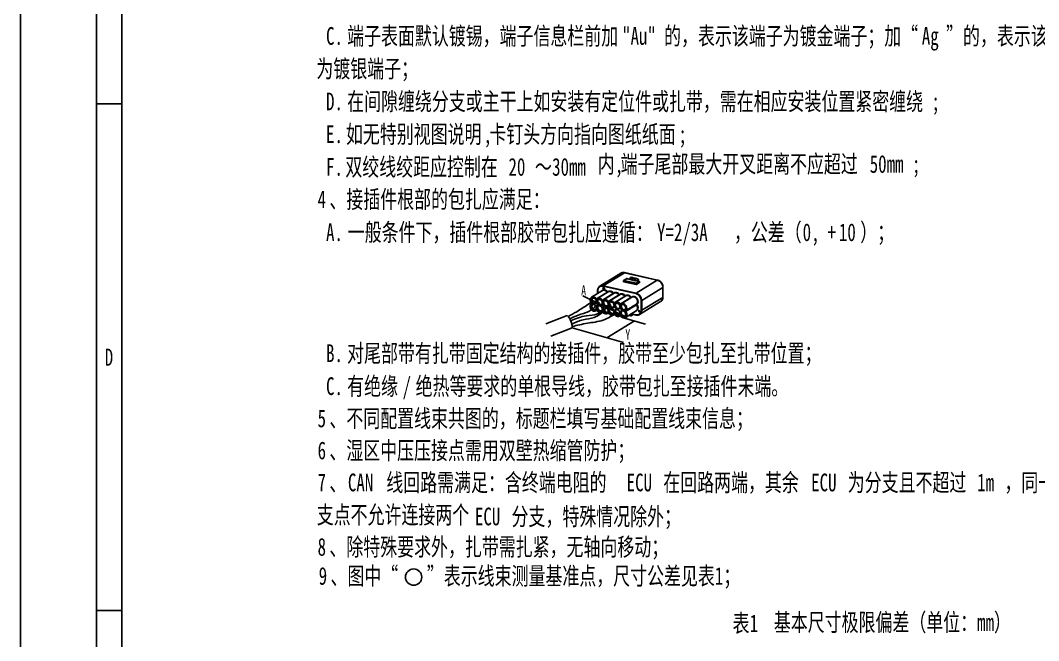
# Model space of a CAD drawing. Header units: inches. Extents: x 47316 to 59086, y 3141 to 11743.
# Drawn here: x 50247.9 to 50448.8, y 7284.3 to 7406.7 of the extents above; entities that cross this region are included whole.
import ezdxf

# ---------------------------------------------------------------- set-up
doc = ezdxf.new("R2010")
doc.units = ezdxf.units.IN
doc.header["$MEASUREMENT"] = 0
doc.styles.add('MtX_SimSun', font='')
doc.styles.get("Standard").update_dxf_attribs({"font": ''})
doc.styles.get('MtX_SimSun').set_extended_font_data('SimSun')
doc.styles.get('Standard').set_extended_font_data('SimSun')

msp = doc.modelspace()

# ---------------------------------------------------------------- hatches: boundary and pattern name
at = {"lineweight": -3}
h = msp.add_hatch(color=0, dxfattribs=at)
h.dxf.hatch_style = 2
h.paths.add_polyline_path([(50360.29, 7351.83), (50361.01, 7351.31), (50360.17, 7351.57)])
h = msp.add_hatch(color=0, dxfattribs=at)
h.dxf.hatch_style = 2
h.paths.add_polyline_path([(50366.52, 7348.76), (50365.67, 7349.01), (50366.39, 7348.5)])
h = msp.add_hatch(color=0, dxfattribs=at)
h.dxf.hatch_style = 2
h.paths.add_polyline_path([(50368.23, 7347.04), (50369.06, 7347.36), (50368.39, 7346.79)])
h = msp.add_hatch(color=0, dxfattribs=at)
h.dxf.hatch_style = 2
h.paths.add_polyline_path([(50364.33, 7344.63), (50363.67, 7344.04), (50364.48, 7344.38)])

# ---------------------------------------------------------------- linework, layer by layer
at = {"color": 0, "lineweight": -3}
for p, q in [((50247.93, 7710.2), (50247.93, 6869.2)), ((50267.93, 7690.2), (50267.93, 6890.2)), ((50262.93, 7390.2), (50262.93, 7437.37)), ((50267.93, 7390.2), (50262.93, 7390.2)), ((50262.93, 7390.2), (50262.93, 6890.2)), ((50362.94, 7354.31), (50367.1, 7356.88)), ((50366.42, 7356.78), (50366.53, 7356.84)), ((50366.53, 7356.84), (50366.66, 7356.88)), ((50366.66, 7356.88), (50366.8, 7356.91)), ((50366.8, 7356.91), (50366.94, 7356.91)), ((50366.94, 7356.91), (50367.09, 7356.9)), ((50367.09, 7356.9), (50367.14, 7356.89)), ((50367.1, 7356.88), (50373.58, 7355.42)), ((50367.14, 7356.89), (50373.62, 7355.43)), ((50362.26, 7354.21), (50366.42, 7356.78)), ((50366.92, 7355.29), (50366.92, 7355.11)), ((50367.51, 7355.69), (50366.95, 7355.34)), ((50366.95, 7355.27), (50366.95, 7355.09)), ((50366.95, 7355.27), (50369.39, 7354.72)), ((50366.95, 7355.09), (50369.39, 7354.54)), ((50367.55, 7355.69), (50366.98, 7355.34)), ((50366.98, 7355.34), (50369.43, 7354.79)), ((50368.22, 7355.54), (50367.55, 7355.69)), ((50368.22, 7355.55), (50367.56, 7355.7)), ((50368.22, 7355.53), (50368.21, 7355.81)), ((50368.23, 7355.85), (50368.42, 7355.97)), ((50368.24, 7355.51), (50368.23, 7355.79)), ((50369.23, 7355.57), (50368.23, 7355.79)), ((50369.25, 7355.29), (50368.24, 7355.51)), ((50368.25, 7355.85), (50368.45, 7355.97)), ((50369.26, 7355.63), (50368.25, 7355.85)), ((50368.45, 7355.97), (50368.68, 7355.92)), ((50368.46, 7355.98), (50368.69, 7355.92)), ((50368.62, 7355.89), (50368.68, 7355.92)), ((50369.16, 7355.76), (50368.62, 7355.89)), ((50369.15, 7355.77), (50368.65, 7355.88)), ((50368.7, 7355.92), (50368.69, 7355.92)), ((50368.7, 7355.92), (50368.93, 7355.82)), ((50368.71, 7355.87), (50368.72, 7355.87)), ((50368.72, 7355.87), (50368.73, 7355.86)), ((50369.2, 7355.8), (50369.15, 7355.77)), ((50369.22, 7355.8), (50369.16, 7355.76)), ((50369.22, 7355.8), (50369.45, 7355.75)), ((50369.23, 7355.8), (50369.46, 7355.75)), ((50369.23, 7355.57), (50369.25, 7355.29)), ((50369.45, 7355.75), (50369.26, 7355.63)), ((50369.49, 7355.7), (50369.29, 7355.58)), ((50369.29, 7355.58), (50369.31, 7355.29)), ((50369.35, 7355.32), (50369.31, 7355.29)), ((50370.03, 7355.17), (50369.35, 7355.32)), ((50370.04, 7355.17), (50369.36, 7355.32)), ((50373.58, 7355.42), (50369.42, 7352.86)), ((50369.43, 7354.79), (50370.03, 7355.17)), ((50369.46, 7355.75), (50369.47, 7355.75)), ((50369.82, 7355.59), (50369.47, 7355.75)), ((50369.48, 7354.73), (50370.08, 7355.1)), ((50369.48, 7354.54), (50370.08, 7354.92)), ((50369.84, 7355.54), (50369.49, 7355.7)), ((50369.84, 7355.39), (50369.64, 7355.26)), ((50369.84, 7355.39), (50369.84, 7355.54)), ((50369.85, 7355.4), (50369.85, 7355.55)), ((50370.08, 7355.1), (50370.08, 7354.92)), ((50370.09, 7355.11), (50370.09, 7354.93)), ((50373.62, 7355.43), (50373.76, 7355.39)), ((50373.76, 7355.39), (50373.92, 7355.32)), ((50373.92, 7355.32), (50374.07, 7355.23)), ((50374.07, 7355.23), (50374.2, 7355.12)), ((50374.2, 7355.12), (50374.33, 7355)), ((50374.33, 7355), (50374.44, 7354.86)), ((50374.44, 7354.86), (50374.53, 7354.7)), ((50362.76, 7353.34), (50360.63, 7352.03)), ((50363.74, 7353.02), (50361.61, 7351.71)), ((50363.92, 7353.08), (50361.79, 7351.77)), ((50361.81, 7353.35), (50361.82, 7353.49)), ((50361.81, 7353.35), (50361.81, 7352.76)), ((50361.82, 7353.49), (50361.85, 7353.65)), ((50361.85, 7353.65), (50361.9, 7353.79)), ((50361.86, 7353.32), (50361.85, 7352.79)), ((50361.9, 7353.79), (50361.97, 7353.92)), ((50361.97, 7353.92), (50362.04, 7354.03)), ((50362.04, 7354.03), (50362.14, 7354.12)), ((50362.14, 7354.12), (50362.24, 7354.21)), ((50362.24, 7354.21), (50362.26, 7354.21)), ((50362.9, 7353.89), (50362.86, 7353.86)), ((50362.86, 7353.86), (50362.86, 7353.81)), ((50362.86, 7353.81), (50362.9, 7353.85)), ((50362.89, 7353.83), (50362.86, 7353.81)), ((50369.37, 7352.75), (50362.89, 7354.2)), ((50362.89, 7353.83), (50362.9, 7353.84)), ((50362.92, 7353.91), (50362.9, 7353.89)), ((50362.93, 7353.89), (50362.9, 7353.89)), ((50362.9, 7353.85), (50362.9, 7353.62)), ((50362.9, 7353.62), (50362.93, 7353.61)), ((50362.95, 7353.9), (50362.92, 7353.91)), ((50362.95, 7353.9), (50362.93, 7353.89)), ((50362.93, 7353.61), (50362.93, 7353.89)), ((50362.95, 7353.62), (50362.93, 7353.61)), ((50369.42, 7352.86), (50362.94, 7354.31)), ((50362.95, 7353.62), (50362.95, 7353.9)), ((50365.08, 7352.82), (50362.95, 7351.51)), ((50363.12, 7353.74), (50362.97, 7353.63)), ((50362.97, 7353.63), (50362.97, 7353.6)), ((50362.97, 7353.6), (50363.16, 7353.56)), ((50363, 7353.85), (50362.98, 7353.83)), ((50362.98, 7353.83), (50362.98, 7353.81)), ((50362.98, 7353.81), (50363, 7353.81)), ((50363.03, 7353.87), (50363, 7353.85)), ((50363.03, 7353.86), (50363, 7353.85)), ((50363, 7353.81), (50363.02, 7353.82)), ((50363.03, 7353.82), (50363, 7353.81)), ((50363.01, 7353.62), (50363.15, 7353.72)), ((50363.04, 7353.63), (50363.01, 7353.62)), ((50363.16, 7353.59), (50363.01, 7353.62)), ((50363.02, 7353.82), (50363.03, 7353.83)), ((50363.05, 7353.87), (50363.03, 7353.87)), ((50363.05, 7353.87), (50363.03, 7353.86)), ((50363.06, 7353.86), (50363.03, 7353.86)), ((50363.03, 7353.82), (50363.03, 7353.83)), ((50363.03, 7353.83), (50363.06, 7353.83)), ((50363.04, 7353.63), (50363.17, 7353.73)), ((50363.19, 7353.6), (50363.04, 7353.63)), ((50363.09, 7353.87), (50363.05, 7353.87)), ((50363.09, 7353.87), (50363.06, 7353.86)), ((50363.09, 7353.85), (50363.06, 7353.86)), ((50363.06, 7353.83), (50363.08, 7353.82)), ((50363.08, 7353.82), (50363.11, 7353.81)), ((50363.11, 7353.87), (50363.09, 7353.87)), ((50363.11, 7353.87), (50363.09, 7353.85)), ((50363.12, 7353.84), (50363.09, 7353.85)), ((50363.14, 7353.85), (50363.11, 7353.87)), ((50363.11, 7353.81), (50363.12, 7353.8)), ((50363.14, 7353.85), (50363.12, 7353.84)), ((50363.14, 7353.82), (50363.12, 7353.84)), ((50363.12, 7353.8), (50363.13, 7353.78)), ((50363.13, 7353.76), (50363.12, 7353.74)), ((50363.13, 7353.78), (50363.13, 7353.76)), ((50363.16, 7353.84), (50363.14, 7353.85)), ((50363.16, 7353.84), (50363.14, 7353.82)), ((50363.16, 7353.79), (50363.14, 7353.82)), ((50363.15, 7353.72), (50363.16, 7353.73)), ((50363.17, 7353.73), (50363.15, 7353.72)), ((50363.18, 7353.81), (50363.16, 7353.84)), ((50363.18, 7353.81), (50363.16, 7353.79)), ((50363.17, 7353.77), (50363.16, 7353.79)), ((50363.16, 7353.73), (50363.17, 7353.76)), ((50363.18, 7353.75), (50363.16, 7353.73)), ((50363.19, 7353.6), (50363.16, 7353.59)), ((50363.16, 7353.56), (50363.16, 7353.59)), ((50363.19, 7353.57), (50363.16, 7353.56)), ((50363.19, 7353.78), (50363.17, 7353.77)), ((50363.17, 7353.76), (50363.17, 7353.77)), ((50363.19, 7353.77), (50363.17, 7353.76)), ((50363.17, 7353.73), (50363.18, 7353.75)), ((50363.19, 7353.78), (50363.18, 7353.81)), ((50363.18, 7353.75), (50363.19, 7353.77)), ((50363.19, 7353.77), (50363.19, 7353.78)), ((50363.19, 7353.57), (50363.19, 7353.6)), ((50369.39, 7354.72), (50369.39, 7354.54)), ((50369.48, 7354.73), (50369.48, 7354.54)), ((50370.52, 7351.41), (50374.68, 7353.97)), ((50374.53, 7354.7), (50374.61, 7354.54)), ((50374.61, 7354.54), (50374.66, 7354.37)), ((50374.66, 7354.37), (50374.7, 7354.2)), ((50374.68, 7353.97), (50374.67, 7352.01)), ((50374.7, 7354.2), (50374.71, 7354.04)), ((50374.71, 7354.01), (50374.7, 7352.04)), ((50374.71, 7354.04), (50374.71, 7354.01)), ((50358.93, 7352.34), (50367.67, 7348.02)), ((50360.36, 7351.61), (50360.34, 7351.48)), ((50360.34, 7351.48), (50360.35, 7351.35)), ((50360.35, 7351.35), (50360.38, 7351.21)), ((50360.38, 7351.71), (50360.36, 7351.61)), ((50360.43, 7351.82), (50360.38, 7351.71)), ((50360.38, 7351.21), (50360.43, 7351.08)), ((50360.48, 7351.9), (50360.43, 7351.82)), ((50360.43, 7351.08), (50360.5, 7350.96)), ((50360.55, 7351.97), (50360.48, 7351.9)), ((50360.5, 7350.96), (50360.51, 7350.94)), ((50360.63, 7352.03), (50360.55, 7351.97)), ((50360.59, 7350.84), (50360.6, 7350.8)), ((50360.6, 7350.8), (50360.6, 7350.77)), ((50360.6, 7350.77), (50360.6, 7350.76)), ((50361.68, 7351.69), (50361.68, 7351.69)), ((50364.9, 7352.76), (50362.77, 7351.45)), ((50362.84, 7351.43), (50362.84, 7351.43)), ((50366.06, 7352.5), (50363.93, 7351.19)), ((50364, 7351.17), (50364, 7351.17)), ((50366.24, 7352.56), (50364.11, 7351.25)), ((50367.22, 7352.24), (50365.09, 7350.93)), ((50365.16, 7350.91), (50365.16, 7350.9)), ((50367.4, 7352.3), (50365.27, 7350.99)), ((50368.38, 7351.98), (50366.25, 7350.67)), ((50368.56, 7352.04), (50366.43, 7350.73)), ((50370.08, 7348.6), (50374.24, 7351.16)), ((50370.39, 7349.43), (50370.4, 7351.4)), ((50374.67, 7352.01), (50370.51, 7349.45)), ((50370.51, 7349.45), (50370.52, 7351.41)), ((50374.24, 7351.16), (50374.35, 7351.24)), ((50374.35, 7351.24), (50374.45, 7351.34)), ((50374.45, 7351.34), (50374.53, 7351.45)), ((50374.53, 7351.45), (50374.6, 7351.58)), ((50374.6, 7351.58), (50374.65, 7351.71)), ((50374.65, 7351.71), (50374.69, 7351.86)), ((50374.69, 7351.86), (50374.7, 7352.02)), ((50374.7, 7352.02), (50374.7, 7352.04)), ((50360.35, 7350.33), (50360.34, 7350.2)), ((50360.34, 7350.2), (50360.35, 7350.06)), ((50360.37, 7350.43), (50360.35, 7350.33)), ((50360.35, 7350.06), (50360.38, 7349.93)), ((50360.41, 7350.54), (50360.37, 7350.43)), ((50360.38, 7349.93), (50360.44, 7349.8)), ((50360.46, 7350.63), (50360.41, 7350.54)), ((50360.44, 7349.8), (50360.51, 7349.68)), ((50360.52, 7350.7), (50360.46, 7350.63)), ((50360.51, 7349.68), (50360.59, 7349.57)), ((50360.6, 7350.76), (50360.52, 7350.7)), ((50360.59, 7349.57), (50360.69, 7349.48)), ((50360.6, 7350.76), (50360.6, 7350.76)), ((50360.69, 7349.48), (50360.79, 7349.4)), ((50360.79, 7349.4), (50360.89, 7349.35)), ((50360.89, 7349.35), (50361.01, 7349.3)), ((50361.01, 7349.3), (50361.11, 7349.28)), ((50361.11, 7349.28), (50361.23, 7349.28)), ((50361.23, 7349.28), (50361.33, 7349.29)), ((50361.33, 7349.29), (50361.43, 7349.32)), ((50361.43, 7349.32), (50361.5, 7349.36)), ((50361.64, 7349.45), (50361.5, 7349.36)), ((50361.61, 7349.45), (50361.6, 7349.44)), ((50361.62, 7349.45), (50361.61, 7349.45)), ((50361.61, 7349.45), (50361.61, 7349.45)), ((50361.64, 7349.45), (50361.62, 7349.45)), ((50361.67, 7349.42), (50361.64, 7349.45)), ((50361.7, 7349.37), (50361.67, 7349.42)), ((50361.8, 7349.26), (50361.7, 7349.37)), ((50361.91, 7349.17), (50361.8, 7349.26)), ((50362.03, 7349.1), (50361.91, 7349.17)), ((50362.13, 7349.06), (50362.03, 7349.1)), ((50362.24, 7349.03), (50362.13, 7349.06)), ((50362.35, 7349.02), (50362.24, 7349.03)), ((50362.46, 7349.03), (50362.35, 7349.02)), ((50362.57, 7349.06), (50362.46, 7349.03)), ((50362.66, 7349.1), (50362.57, 7349.06)), ((50362.8, 7349.19), (50362.66, 7349.1)), ((50362.77, 7349.19), (50362.76, 7349.18)), ((50362.78, 7349.19), (50362.77, 7349.19)), ((50362.77, 7349.19), (50362.77, 7349.19)), ((50362.8, 7349.19), (50362.78, 7349.19)), ((50362.83, 7349.16), (50362.8, 7349.19)), ((50362.86, 7349.11), (50362.83, 7349.16)), ((50362.96, 7349), (50362.86, 7349.11)), ((50363.07, 7348.91), (50362.96, 7349)), ((50363.19, 7348.84), (50363.07, 7348.91)), ((50363.29, 7348.8), (50363.19, 7348.84)), ((50363.4, 7348.77), (50363.29, 7348.8)), ((50363.51, 7348.76), (50363.4, 7348.77)), ((50363.62, 7348.77), (50363.51, 7348.76)), ((50363.73, 7348.8), (50363.62, 7348.77)), ((50363.82, 7348.84), (50363.73, 7348.8)), ((50363.96, 7348.93), (50363.82, 7348.84)), ((50363.93, 7348.93), (50363.92, 7348.92)), ((50363.94, 7348.93), (50363.93, 7348.93)), ((50363.93, 7348.93), (50363.93, 7348.93)), ((50363.96, 7348.92), (50363.94, 7348.93)), ((50363.99, 7348.9), (50363.96, 7348.92)), ((50364.02, 7348.85), (50363.99, 7348.9)), ((50364.12, 7348.74), (50364.02, 7348.85)), ((50366.32, 7350.65), (50366.32, 7350.64)), ((50366.43, 7350.73), (50366.4, 7350.71)), ((50369.42, 7349.37), (50367.3, 7348.06)), ((50369.46, 7350.64), (50367.33, 7349.33)), ((50369.46, 7350.56), (50367.33, 7349.25)), ((50369.96, 7349.43), (50369.93, 7349.4)), ((50369.93, 7349.4), (50369.93, 7349.35)), ((50369.93, 7349.35), (50369.96, 7349.39)), ((50369.95, 7349.37), (50369.93, 7349.35)), ((50369.95, 7349.37), (50369.96, 7349.38)), ((50369.98, 7349.45), (50369.96, 7349.43)), ((50369.99, 7349.43), (50369.96, 7349.43)), ((50369.96, 7349.39), (50369.96, 7349.16)), ((50369.96, 7349.16), (50369.99, 7349.15)), ((50370.01, 7349.44), (50369.98, 7349.45)), ((50370.01, 7349.44), (50369.99, 7349.43)), ((50369.99, 7349.15), (50369.99, 7349.43)), ((50370.01, 7349.16), (50369.99, 7349.15)), ((50370.01, 7349.16), (50370.01, 7349.44)), ((50351.63, 7346.78), (50355.84, 7348.43)), ((50369.06, 7347.36), (50363.66, 7344.04)), ((50364.23, 7348.65), (50364.12, 7348.74)), ((50364.35, 7348.58), (50364.23, 7348.65)), ((50364.45, 7348.53), (50364.35, 7348.58)), ((50364.55, 7348.51), (50364.45, 7348.53)), ((50364.67, 7348.5), (50364.55, 7348.51)), ((50364.78, 7348.51), (50364.67, 7348.5)), ((50364.89, 7348.54), (50364.78, 7348.51)), ((50364.98, 7348.58), (50364.89, 7348.54)), ((50365.11, 7348.67), (50364.98, 7348.58)), ((50365.09, 7348.67), (50365.08, 7348.66)), ((50365.1, 7348.67), (50365.09, 7348.67)), ((50365.09, 7348.67), (50365.09, 7348.67)), ((50365.12, 7348.66), (50365.1, 7348.67)), ((50365.15, 7348.64), (50365.12, 7348.66)), ((50365.18, 7348.59), (50365.15, 7348.64)), ((50365.28, 7348.48), (50365.18, 7348.59)), ((50365.39, 7348.39), (50365.28, 7348.48)), ((50365.5, 7348.32), (50365.39, 7348.39)), ((50365.61, 7348.27), (50365.5, 7348.32)), ((50365.71, 7348.25), (50365.61, 7348.27)), ((50365.83, 7348.24), (50365.71, 7348.25)), ((50365.94, 7348.25), (50365.83, 7348.24)), ((50366.05, 7348.28), (50365.94, 7348.25)), ((50366.14, 7348.32), (50366.05, 7348.28)), ((50366.27, 7348.41), (50366.14, 7348.32)), ((50366.25, 7348.41), (50366.24, 7348.4)), ((50366.25, 7348.41), (50366.24, 7348.41)), ((50366.26, 7348.41), (50366.25, 7348.41)), ((50366.28, 7348.4), (50366.26, 7348.41)), ((50366.3, 7348.38), (50366.28, 7348.4)), ((50366.32, 7348.35), (50366.3, 7348.38)), ((50366.41, 7348.25), (50366.32, 7348.35)), ((50366.51, 7348.15), (50366.41, 7348.25)), ((50366.62, 7348.08), (50366.51, 7348.15)), ((50366.74, 7348.02), (50366.62, 7348.08)), ((50366.87, 7347.99), (50366.74, 7348.02)), ((50366.87, 7347.99), (50371.26, 7346.74)), ((50366.99, 7347.98), (50366.87, 7347.99)), ((50367.09, 7347.98), (50366.99, 7347.98)), ((50367.2, 7348.01), (50367.09, 7347.98)), ((50367.29, 7348.06), (50367.2, 7348.01)), ((50368.1, 7348.55), (50368.1, 7348.49)), ((50368.11, 7348.49), (50368.1, 7348.49)), ((50368.1, 7348.49), (50368.1, 7348.49)), ((50368.1, 7348.49), (50368.1, 7348.49)), ((50368.1, 7348.49), (50368.1, 7348.49)), ((50368.14, 7348.49), (50368.11, 7348.49)), ((50368.13, 7348.45), (50368.14, 7348.49)), ((50368.13, 7348.44), (50368.13, 7348.45)), ((50368.14, 7348.44), (50368.13, 7348.44)), ((50368.14, 7348.58), (50368.14, 7348.49)), ((50368.14, 7348.49), (50368.35, 7348.44)), ((50368.14, 7348.43), (50368.14, 7348.44)), ((50368.14, 7348.43), (50368.39, 7348.38)), ((50368.35, 7348.44), (50368.35, 7348.64)), ((50368.35, 7348.44), (50368.36, 7348.41)), ((50368.38, 7348.43), (50368.35, 7348.44)), ((50368.36, 7348.41), (50368.38, 7348.39)), ((50368.41, 7348.42), (50368.38, 7348.43)), ((50368.38, 7348.39), (50368.39, 7348.38)), ((50368.45, 7348.42), (50368.41, 7348.42)), ((50368.82, 7348.62), (50368.45, 7348.39)), ((50368.47, 7348.43), (50368.45, 7348.42)), ((50368.47, 7348.65), (50368.53, 7348.68)), ((50368.47, 7348.43), (50368.47, 7348.65)), ((50368.79, 7348.62), (50368.47, 7348.43)), ((50368.48, 7348.75), (50369.35, 7348.55)), ((50368.5, 7348.69), (50369.38, 7348.49)), ((50369.38, 7348.49), (50369.52, 7348.47)), ((50369.52, 7348.47), (50369.67, 7348.47)), ((50369.67, 7348.47), (50369.81, 7348.49)), ((50369.81, 7348.49), (50369.94, 7348.53)), ((50369.94, 7348.53), (50370.06, 7348.58)), ((50370.06, 7348.58), (50370.08, 7348.6)), ((50356.79, 7345.99), (50352.58, 7344.34)), ((50356.79, 7345.99), (50366.93, 7343.11)), ((50267.93, 7290.2), (50262.93, 7290.2))]:
    msp.add_line(p, q, dxfattribs=at)
msp.add_circle((50325.52, 7296.81), 1.61, dxfattribs=at)
for centre, radius, start, end in [((50366.98, 7355.29), 0.06, 121.6329, 179.7235), ((50367.55, 7355.64), 0.06, 77.3398, 121.6329), ((50368.25, 7355.81), 0.045, 121.6295, 182.5609), ((50368.45, 7355.93), 0.045, 77.3408, 121.6329), ((50368.63, 7355.8), 0.0846, 77.8028, 95.4351), ((50369.15, 7355.76), 0.0128, 28.1467, 68.043), ((50369.22, 7355.76), 0.045, 77.3391, 121.6329), ((50369.81, 7355.55), 0.045, 359.7235, 66.5659), ((50370.03, 7355.11), 0.06, 359.7235, 77.3391), ((50361.36, 7351.5), 1.02, 213.7071, 220.6121), ((50362.08, 7351.3), 0.558, 121.6507, 135.6047), ((50363.24, 7351.04), 0.558, 121.6507, 135.6047), ((50364.4, 7350.78), 0.558, 121.6507, 135.6047), ((50365.56, 7350.52), 0.558, 121.6507, 135.6047), ((50366.72, 7350.26), 0.56, 124.9232, 135.5891), ((50353.31, 7346.04), 3.48, 359.2553, 43.4381), ((50368.16, 7348.49), 0.0602, 179.7018, 257.3656), ((50368.41, 7348.45), 0.0712, 256.4142, 301.0924), ((50368.5, 7348.67), 0.0184, 71.7983, 111.3566)]:
    msp.add_arc(centre, radius, start, end, dxfattribs=at)
for centre, major_axis, ratio, start_param, end_param in [((50367.1, 7355.68), (0.68, -1.1), 0.798879, 2.479583, 3.141668), ((50367.1, 7356.71), (0.039, 0.176), 0.474432, 0, 0.433465), ((50366.98, 7355.29), (-0.06, 0.0003), 0.369739, 0, 1.034895), ((50366.98, 7355.11), (-0.06, 0.0003), 0.369739, 0, 1.034895), ((50366.98, 7355.29), (-0.0315, 0.0511), 0.798879, 5.621176, 6.283035), ((50366.98, 7355.29), (-0.0131, -0.0586), 0.474432, 3.575058, 5.145854), ((50367.55, 7355.64), (-0.0315, 0.0511), 0.798879, 5.621176, 6.283261), ((50367.55, 7355.64), (0.0131, 0.0586), 0.474432, 0.000118, 0.433465), ((50368.25, 7355.81), (0.045, 0.002), 0.437959, 3.141593, 4.156456), ((50368.26, 7355.53), (-0.045, 0.0001), 0.370411, 0.016104, 1.032687), ((50368.25, 7355.81), (0.0236, -0.0383), 0.798879, 2.479583, 3.141593), ((50368.25, 7355.81), (0.0099, 0.0439), 0.474432, 0.433465, 2.091528), ((50368.45, 7355.93), (0.0236, -0.0383), 0.798879, 2.479583, 3.141668), ((50368.45, 7355.93), (-0.0099, -0.0439), 0.474432, 3.32729, 3.575058), ((50368.45, 7355.93), (-0.0099, -0.0439), 0.474432, 3.141654, 3.264998), ((50368.68, 7355.88), (-0.0099, -0.0439), 0.474432, 3.141654, 3.575058), ((50368.68, 7355.88), (0.0236, -0.0383), 0.798879, 0.908787, 2.479583), ((50368.68, 7355.88), (-0.0179, -0.0413), 0.876721, 1.736241, 3.141708), ((50369.22, 7355.76), (-0.0236, 0.0383), 0.798879, 5.621176, 6.283261), ((50369.22, 7355.76), (0.0099, 0.0439), 0.474432, 0, 0.433465), ((50369.26, 7355.59), (0.0099, 0.0439), 0.474432, 0.433465, 2.091528), ((50369.26, 7355.59), (-0.045, -0.002), 0.437959, 1.014863, 2.58566), ((50369.27, 7355.3), (0.045, -0.0001), 0.370411, 4.17428, 5.745076), ((50369.26, 7355.59), (-0.0236, 0.0383), 0.798879, 4.05038, 5.621176), ((50369.35, 7355.26), (0.0131, 0.0586), 0.474432, 0, 0.433465), ((50369.42, 7354.74), (-0.0131, -0.0586), 0.474432, 3.575058, 5.145854), ((50369.42, 7354.74), (0.0315, -0.0511), 0.798879, 0.908787, 2.479583), ((50369.45, 7355.71), (-0.0236, 0.0383), 0.798879, 4.05038, 5.621176), ((50369.45, 7355.71), (0.0099, 0.0439), 0.474432, 0.21995, 0.433465), ((50369.45, 7355.71), (0.0099, 0.0439), 0.474432, 0, 0.157658), ((50369.45, 7355.71), (0.0179, 0.0413), 0.876721, 4.877833, 6.2833), ((50369.81, 7355.55), (0.0179, 0.0413), 0.876721, 4.877833, 6.283328), ((50369.81, 7355.55), (0.045, -0.0002), 0.369739, 5.747284, 6.283185), ((50369.8, 7355.4), (-0.045, 0.0002), 0.369739, 2.605691, 3.141593), ((50370.03, 7355.11), (0.0131, 0.0586), 0.474432, 0, 0.433465), ((50370.03, 7355.11), (0.0315, -0.0511), 0.798879, 0.908787, 2.479583), ((50370.03, 7355.11), (-0.06, 0.0003), 0.369739, 2.605691, 3.141593), ((50370.03, 7354.93), (-0.06, 0.0003), 0.369739, 2.605691, 3.141593), ((50373.58, 7355.26), (-0.039, -0.176), 0.474432, 3.141593, 3.575058), ((50373.58, 7354.22), (0.68, -1.1), 0.798879, 0.908787, 2.479583), ((50361.9, 7353.35), (-0.09, 0.0004), 0.369739, 0, 1.034895), ((50362.89, 7353.09), (0.63, -1.02), 0.798879, 2.479583, 4.05038), ((50362.93, 7353.11), (0.68, -1.1), 0.798879, 2.479583, 3.141668), ((50363.23, 7352.65), (-0.468, 0.76), 0.798879, 4.763533, 6.651951), ((50363.2, 7352.64), (-0.437, 0.709), 0.798879, 4.763533, 6.283214), ((50362.94, 7354.23), (0.0197, 0.0878), 0.474432, 0.433465, 2.004262), ((50363.78, 7353.05), (-0.0498, -0.0335), 0.030749, 0.644739, 2.215535), ((50363.78, 7353.05), (-0.0315, 0.0511), 0.798879, 1.621941, 2.370486), ((50364.39, 7352.39), (-0.468, 0.76), 0.798879, 4.763533, 6.478819), ((50363.78, 7353.05), (0.0428, -0.042), 0.590018, 0.605431, 1.42547), ((50364.35, 7352.38), (-0.437, 0.709), 0.798879, 4.763533, 6.283294), ((50364.94, 7352.79), (-0.0498, -0.0335), 0.030749, 0.644739, 2.215535), ((50365.54, 7352.13), (-0.468, 0.76), 0.798879, 4.763533, 6.478819), ((50364.94, 7352.79), (0.0428, -0.042), 0.590018, 0.605431, 1.42547), ((50365.51, 7352.11), (-0.437, 0.709), 0.798879, 4.763533, 6.283294), ((50369.42, 7352.77), (0.0197, 0.0878), 0.474432, 0.433465, 2.004262), ((50369.42, 7354.74), (-0.06, 0.0003), 0.369739, 1.034895, 2.605691), ((50369.42, 7354.56), (-0.06, 0.0003), 0.369739, 1.034895, 2.605691), ((50369.41, 7351.66), (0.68, -1.1), 0.798879, 0.908787, 2.479583), ((50374.53, 7354.01), (0.18, -0.001), 0.369739, 5.747284, 6.283185), ((50361.04, 7351.31), (-0.405, 0.658), 0.798879, 4.763533, 8.049615), ((50361.04, 7351.31), (0.342, -0.556), 0.798879, 2.479583425205964, 8.762768732385549), ((50361.07, 7351.32), (-0.311, 0.504), 0.798879, 0.000076, 2.479583), ((50360.63, 7350.88), (0.0455, 0.0391), 0.116923, 2.206934, 3.141593), ((50360.53, 7350.79), (-0.063, 0.102), 0.798879, 3.192737, 4.908023), ((50361.07, 7351.32), (-0.437, 0.709), 0.798879, 4.763533, 6.283214), ((50361.19, 7351.4), (-0.311, 0.504), 0.798879, 0.153087, 2.988505), ((50361.07, 7351.32), (-0.311, 0.504), 0.798879, 5.621176, 6.283261), ((50361.07, 7351.32), (-0.311, 0.504), 0.798879, 2.479583, 3.141668), ((50361.07, 7351.32), (-0.311, 0.504), 0.798879, 3.141668, 5.621176), ((50361.57, 7351.68), (-0.0498, -0.0335), 0.030749, 3.786331, 5.357128), ((50361.62, 7351.72), (0.063, -0.102), 0.798879, 4.763533, 6.478819), ((50361.65, 7351.74), (-0.0315, 0.0511), 0.798879, 1.621941, 3.141701), ((50362.2, 7351.05), (0.342, -0.556), 0.798879, 2.479583425205964, 8.762768732385549), ((50361.73, 7351.65), (0.0428, -0.042), 0.590018, 3.141476, 4.567062), ((50362.23, 7351.06), (-0.311, 0.504), 0.798879, 0.000076, 2.479583), ((50362.2, 7351.05), (-0.405, 0.658), 0.798879, 4.763533, 6.478819), ((50362.23, 7351.06), (-0.437, 0.709), 0.798879, 4.763533, 6.283067), ((50362.35, 7351.14), (-0.311, 0.504), 0.798879, 0.153087, 2.988505), ((50362.23, 7351.06), (-0.311, 0.504), 0.798879, 5.621176, 6.283261), ((50362.23, 7351.06), (-0.311, 0.504), 0.798879, 3.141668, 5.621176), ((50362.73, 7351.42), (-0.0498, -0.0335), 0.030749, 3.786331, 5.357128), ((50362.78, 7351.46), (0.063, -0.102), 0.798879, 4.763533, 6.478819), ((50362.81, 7351.48), (-0.0315, 0.0511), 0.798879, 1.621941, 3.141701), ((50363.36, 7350.79), (0.342, -0.556), 0.798879, 2.479583425205964, 8.762768732385549), ((50362.89, 7351.39), (0.0428, -0.042), 0.590018, 3.141476, 4.567062), ((50363.39, 7350.8), (-0.311, 0.504), 0.798879, 0.000076, 2.479583), ((50363.36, 7350.79), (-0.405, 0.658), 0.798879, 4.763533, 6.478819), ((50363.39, 7350.8), (-0.437, 0.709), 0.798879, 4.763533, 6.283067), ((50363.51, 7350.88), (-0.311, 0.504), 0.798879, 0.153087, 2.988505), ((50363.39, 7350.8), (-0.311, 0.504), 0.798879, 5.621176, 6.283261), ((50363.39, 7350.8), (-0.311, 0.504), 0.798879, 3.141668, 5.621176), ((50363.89, 7351.16), (-0.0498, -0.0335), 0.030749, 3.786331, 5.357128), ((50363.94, 7351.2), (0.063, -0.102), 0.798879, 4.763533, 6.478819), ((50363.97, 7351.22), (-0.0315, 0.0511), 0.798879, 1.621941, 3.141701), ((50364.52, 7350.52), (0.342, -0.556), 0.798879, 2.479583425205964, 8.762768732385549), ((50364.05, 7351.13), (0.0428, -0.042), 0.590018, 3.141476, 4.567062), ((50364.55, 7350.54), (-0.311, 0.504), 0.798879, 0.000076, 2.479583), ((50364.52, 7350.52), (-0.405, 0.658), 0.798879, 4.763533, 6.478819), ((50364.55, 7350.54), (-0.437, 0.709), 0.798879, 4.763533, 6.283067), ((50364.67, 7350.62), (-0.311, 0.504), 0.798879, 0.153087, 2.988505), ((50364.55, 7350.54), (-0.311, 0.504), 0.798879, 5.621176, 6.283261), ((50364.55, 7350.54), (-0.311, 0.504), 0.798879, 3.141668, 5.621176), ((50364.94, 7352.79), (-0.0315, 0.0511), 0.798879, 1.621941, 2.370486), ((50365.05, 7350.9), (-0.0498, -0.0335), 0.030749, 3.786331, 5.357128), ((50365.1, 7350.94), (0.063, -0.102), 0.798879, 4.763533, 6.478819), ((50365.13, 7350.96), (-0.0315, 0.0511), 0.798879, 1.621941, 3.141701), ((50365.67, 7350.26), (0.342, -0.556), 0.798879, 2.479583425205964, 8.762768732385549), ((50365.21, 7350.87), (0.0428, -0.042), 0.590018, 3.141476, 4.567062), ((50365.71, 7350.28), (-0.311, 0.504), 0.798879, 0.000076, 2.479583), ((50365.67, 7350.26), (-0.405, 0.658), 0.798879, 4.763533, 6.478819), ((50365.71, 7350.28), (-0.437, 0.709), 0.798879, 4.763533, 6.283067), ((50365.83, 7350.36), (-0.311, 0.504), 0.798879, 0.153087, 2.988505), ((50365.71, 7350.28), (-0.311, 0.504), 0.798879, 5.621176, 6.283261), ((50365.71, 7350.28), (-0.311, 0.504), 0.798879, 3.141668, 5.621176), ((50366.1, 7352.53), (-0.0498, -0.0335), 0.030749, 0.644739, 2.215535), ((50366.1, 7352.53), (-0.0315, 0.0511), 0.798879, 1.621941, 2.370486), ((50366.7, 7351.87), (-0.468, 0.76), 0.798879, 4.763533, 6.478819), ((50366.1, 7352.53), (0.0428, -0.042), 0.590018, 0.605431, 1.42547), ((50366.67, 7351.85), (-0.437, 0.709), 0.798879, 4.763533, 6.283294), ((50366.83, 7350), (-0.405, 0.658), 0.798879, 3.192737, 6.478819), ((50366.86, 7350.02), (-0.437, 0.709), 0.798879, 3.192737, 6.283185), ((50367.26, 7352.27), (-0.0498, -0.0335), 0.030749, 0.644739, 2.215535), ((50367.26, 7352.27), (-0.0315, 0.0511), 0.798879, 1.621941, 2.370486), ((50367.86, 7351.61), (-0.468, 0.76), 0.798879, 4.763533, 6.478819), ((50367.26, 7352.27), (0.0428, -0.042), 0.590018, 0.605431, 1.42547), ((50367.83, 7351.59), (-0.437, 0.709), 0.798879, 4.763533, 6.283294), ((50368.42, 7352.01), (-0.0498, -0.0335), 0.030749, 0.644739, 2.215535), ((50368.42, 7352.01), (-0.0315, 0.0511), 0.798879, 1.621941, 2.370486), ((50369.02, 7351.35), (-0.468, 0.76), 0.798879, 3.192737, 6.478819), ((50368.42, 7352.01), (0.0428, -0.042), 0.590018, 0.605431, 1.42547), ((50368.99, 7351.33), (-0.437, 0.709), 0.798879, 3.192737, 6.283185), ((50369.37, 7351.63), (0.63, -1.02), 0.798879, 0.908787, 2.479583), ((50370.44, 7351.43), (0.09, -0.0004), 0.369739, 4.176487, 5.747284), ((50373.57, 7352.26), (0.68, -1.1), 0.798879, 0.000076, 0.908787), ((50374.52, 7352.04), (-0.18, 0.001), 0.369739, 2.605691, 3.141593), ((50361.03, 7350.05), (-0.405, 0.658), 0.798879, 0.051144, 3.337226), ((50361.03, 7350.05), (0.342, -0.556), 0.798879, 5.621176, 11.904361), ((50361.06, 7350.07), (-0.311, 0.504), 0.798879, 0.000076, 2.479583), ((50360.63, 7350.71), (0.0347, -0.049), 0.600705, 3.103121, 4.673917), ((50361.18, 7350.15), (-0.311, 0.504), 0.798879, 0.908787, 2.988505), ((50361.18, 7350.15), (-0.311, 0.504), 0.798879, 0.153087, 0.908787), ((50361.06, 7350.07), (-0.311, 0.504), 0.798879, 5.621176, 6.283261), ((50361.06, 7350.07), (-0.311, 0.504), 0.798879, 3.141668, 5.621176), ((50361.06, 7350.07), (-0.311, 0.504), 0.798879, 2.479583, 3.141668), ((50361.06, 7350.07), (-0.437, 0.709), 0.798879, 3.141593, 3.337226), ((50361.61, 7349.38), (0.063, -0.102), 0.798879, 1.621941, 3.337226), ((50361.56, 7349.49), (-0.0428, 0.042), 0.590018, 1.42547, 2.996266), ((50361.64, 7349.4), (-0.0315, 0.0511), 0.798879, 0.000109, 0.195634), ((50362.19, 7349.79), (0.342, -0.556), 0.798879, 5.621176, 11.904361), ((50362.22, 7349.81), (-0.311, 0.504), 0.798879, 0.000076, 2.479583), ((50361.72, 7349.45), (0.0498, 0.0335), 0.030749, 2.215535, 3.141593), ((50362.19, 7349.79), (-0.405, 0.658), 0.798879, 1.621941, 3.337226), ((50362.34, 7349.89), (-0.311, 0.504), 0.798879, 0.153087, 0.908787), ((50362.34, 7349.89), (-0.311, 0.504), 0.798879, 0.908787, 2.988505), ((50362.22, 7349.81), (-0.311, 0.504), 0.798879, 5.621176, 6.283261), ((50362.23, 7351.06), (-0.311, 0.504), 0.798879, 2.479583, 3.141668), ((50362.22, 7349.81), (-0.311, 0.504), 0.798879, 3.141668, 5.621176), ((50362.22, 7349.81), (-0.311, 0.504), 0.798879, 2.479583, 3.141668), ((50362.22, 7349.81), (-0.437, 0.709), 0.798879, 3.141474, 3.337226), ((50362.77, 7349.12), (0.063, -0.102), 0.798879, 1.621941, 3.337226), ((50362.72, 7349.23), (-0.0428, 0.042), 0.590018, 1.42547, 2.996266), ((50362.8, 7349.14), (-0.0315, 0.0511), 0.798879, 0.000109, 0.195634), ((50363.35, 7349.53), (0.342, -0.556), 0.798879, 5.621176, 11.904361), ((50363.38, 7349.55), (-0.311, 0.504), 0.798879, 0.000076, 2.479583), ((50362.88, 7349.19), (0.0498, 0.0335), 0.030749, 2.215535, 3.141593), ((50363.35, 7349.53), (-0.405, 0.658), 0.798879, 1.621941, 3.337226), ((50363.5, 7349.63), (-0.311, 0.504), 0.798879, 0.153087, 0.908787), ((50363.5, 7349.63), (-0.311, 0.504), 0.798879, 0.908787, 2.988505), ((50363.38, 7349.55), (-0.311, 0.504), 0.798879, 5.621176, 6.283261), ((50363.39, 7350.8), (-0.311, 0.504), 0.798879, 2.479583, 3.141668), ((50363.38, 7349.55), (-0.311, 0.504), 0.798879, 3.141668, 5.621176), ((50363.38, 7349.55), (-0.311, 0.504), 0.798879, 2.479583, 3.141668), ((50363.38, 7349.55), (-0.437, 0.709), 0.798879, 3.141474, 3.337226), ((50363.93, 7348.86), (0.063, -0.102), 0.798879, 1.621941, 3.337226), ((50363.88, 7348.97), (-0.0428, 0.042), 0.590018, 1.42547, 2.996266), ((50363.96, 7348.88), (-0.0315, 0.0511), 0.798879, 0.000109, 0.195634), ((50364.51, 7349.27), (0.342, -0.556), 0.798879, 5.621176, 11.904361), ((50364.54, 7349.29), (-0.311, 0.504), 0.798879, 0.000076, 2.479583), ((50364.04, 7348.93), (0.0498, 0.0335), 0.030749, 2.215535, 3.141593), ((50364.51, 7349.27), (-0.405, 0.658), 0.798879, 1.621941, 3.337226), ((50364.66, 7349.36), (-0.311, 0.504), 0.798879, 0.153087, 0.908787), ((50364.66, 7349.36), (-0.311, 0.504), 0.798879, 0.908787, 2.988505), ((50364.54, 7349.29), (-0.311, 0.504), 0.798879, 5.621176, 6.283261), ((50364.55, 7350.54), (-0.311, 0.504), 0.798879, 2.479583, 3.141668), ((50364.54, 7349.29), (-0.311, 0.504), 0.798879, 3.141668, 5.621176), ((50364.54, 7349.29), (-0.311, 0.504), 0.798879, 2.479583, 3.141668), ((50365.67, 7349.01), (0.342, -0.556), 0.798879, 5.621176, 11.904361), ((50365.7, 7349.03), (-0.311, 0.504), 0.798879, 0.000076, 2.479583), ((50365.82, 7349.1), (-0.311, 0.504), 0.798879, 0.153087, 0.908787), ((50365.82, 7349.1), (-0.311, 0.504), 0.798879, 0.908787, 2.988505), ((50365.7, 7349.03), (-0.311, 0.504), 0.798879, 5.621176, 6.283261), ((50365.71, 7350.28), (-0.311, 0.504), 0.798879, 2.479583, 3.141668), ((50365.7, 7349.03), (-0.311, 0.504), 0.798879, 3.141668, 5.621176), ((50366.21, 7350.64), (-0.0498, -0.0335), 0.030749, 3.786331, 5.357128), ((50366.26, 7350.68), (0.063, -0.102), 0.798879, 4.763533, 6.478819), ((50366.29, 7350.7), (-0.0315, 0.0511), 0.798879, 1.621941, 3.141701), ((50366.83, 7350), (0.342, -0.556), 0.798879, 2.479583425205964, 8.762768732385549), ((50366.83, 7348.75), (0.342, -0.556), 0.798879, 5.621176, 11.904361), ((50366.37, 7350.6), (0.0428, -0.042), 0.590018, 3.141476, 4.567062), ((50366.86, 7350.02), (-0.311, 0.504), 0.798879, 0.000076, 2.479583), ((50366.86, 7348.77), (-0.311, 0.504), 0.798879, 0.000076, 2.479583), ((50366.83, 7348.75), (-0.405, 0.658), 0.798879, 1.621941, 4.908023), ((50366.99, 7350.1), (-0.311, 0.504), 0.798879, 0.153087, 2.988505), ((50366.98, 7348.84), (-0.311, 0.504), 0.798879, 0.153087, 0.908787), ((50366.98, 7348.84), (-0.311, 0.504), 0.798879, 0.908787, 2.988505), ((50366.86, 7350.02), (-0.311, 0.504), 0.798879, 5.621176, 6.283261), ((50366.86, 7348.77), (-0.311, 0.504), 0.798879, 5.621176, 6.283261), ((50366.86, 7350.02), (-0.311, 0.504), 0.798879, 2.479583, 3.141668), ((50366.86, 7348.77), (-0.311, 0.504), 0.798879, 3.141668, 5.621176), ((50366.86, 7350.02), (-0.311, 0.504), 0.798879, 3.141668, 5.621176), ((50367.33, 7349.26), (0.063, -0.102), 0.798879, 3.192737, 4.908023), ((50367.3, 7349.21), (-0.0455, -0.0391), 0.116923, 3.77773, 5.348527), ((50367.3, 7349.38), (-0.0347, 0.049), 0.600705, 1.532325, 3.103121), ((50366.86, 7348.77), (-0.437, 0.709), 0.798879, 3.141621, 4.908023), ((50367.36, 7349.28), (-0.0315, 0.0511), 0.798879, 0.051144, 1.76643), ((50369.02, 7350.1), (-0.468, 0.76), 0.798879, 2.772827, 4.908023), ((50369.36, 7349.67), (0.63, -1.02), 0.798879, 5.621176, 7.191972), ((50368.99, 7350.08), (-0.437, 0.709), 0.798879, 3.141621, 4.908023), ((50369.49, 7350.59), (-0.0315, 0.0511), 0.798879, 0.051144, 1.76643), ((50369.49, 7350.59), (-0.0347, 0.049), 0.600705, 4.673917, 6.244714), ((50369.49, 7350.59), (-0.0455, -0.0391), 0.116923, 0.636138, 2.206934), ((50369.4, 7349.69), (0.68, -1.1), 0.798879, 0.000076, 0.908787), ((50370.43, 7349.46), (0.09, -0.0004), 0.369739, 4.176487, 5.747284), ((50364.54, 7349.29), (-0.437, 0.709), 0.798879, 3.141474, 3.337226), ((50365.09, 7348.6), (0.063, -0.102), 0.798879, 1.621941, 3.337226), ((50365.04, 7348.71), (-0.0428, 0.042), 0.590018, 1.42547, 2.996266), ((50365.12, 7348.62), (-0.0315, 0.0511), 0.798879, 0.000109, 0.195634), ((50365.2, 7348.67), (0.0498, 0.0335), 0.030749, 2.215535, 3.141593), ((50365.67, 7349.01), (-0.405, 0.658), 0.798879, 1.621941, 3.337226), ((50365.7, 7349.03), (-0.311, 0.504), 0.798879, 2.479583, 3.141668), ((50365.7, 7349.03), (-0.437, 0.709), 0.798879, 3.141474, 3.337226), ((50366.25, 7348.34), (0.063, -0.102), 0.798879, 1.621941, 3.337226), ((50366.2, 7348.45), (-0.0428, 0.042), 0.590018, 1.42547, 2.996266), ((50366.28, 7348.36), (-0.0315, 0.0511), 0.798879, 0.000109, 0.195634), ((50366.35, 7348.41), (0.0498, 0.0335), 0.030749, 2.215535, 3.141593), ((50366.86, 7348.77), (-0.311, 0.504), 0.798879, 2.479583, 3.141668), ((50368.47, 7348.61), (0.079, -0.128), 0.798879, 2.479583, 4.05038), ((50368.39, 7348.67), (0.09, -0.0004), 0.369739, 4.176487, 5.747284), ((50368.42, 7348.44), (-0.0315, 0.0511), 0.798879, 3.141668, 4.05038), ((50368.52, 7348.64), (0.0315, -0.0511), 0.798879, 3.141668, 4.05038), ((50368.52, 7348.78), (-0.0197, -0.0878), 0.474432, 5.145854, 6.283185), ((50369.4, 7348.58), (-0.0197, -0.0878), 0.474432, 5.145854, 6.283185)]:
    msp.add_ellipse(centre, major_axis=major_axis, ratio=ratio, start_param=start_param, end_param=end_param, dxfattribs=at)
for points, knots in [([(50361.04, 7351.31), (50360.29, 7350.83), (50359.17, 7350.13), (50357.53, 7349.05), (50356.58, 7348.54), (50356.01, 7348.24)], [0, 0, 0, 0, 2.656687, 3.956572, 5.893151, 5.893151, 5.893151, 5.893151]), ([(50362.2, 7351.05), (50361.53, 7350.36), (50360.34, 7349.12), (50358.07, 7348.61), (50356.87, 7348.02), (50356.34, 7347.75)], [0, 0, 0, 0, 2.793289, 5.032882, 6.801302, 6.801302, 6.801302, 6.801302]), ([(50364.52, 7350.52), (50364.07, 7350.23), (50363.17, 7349.65), (50361.7, 7348.44), (50359.21, 7348.53), (50357.52, 7347.82), (50356.52, 7347.38)], [0, 0, 0, 0, 1.618973, 3.240412, 5.490413, 8.717788, 8.717788, 8.717788, 8.717788]), ([(50363.38, 7349.55), (50362.67, 7348.94), (50361.39, 7347.84), (50358.86, 7347.73), (50357.46, 7347.08), (50356.73, 7346.72)], [0, 0, 0, 0, 2.722782, 4.89797, 7.326651, 7.326651, 7.326651, 7.326651]), ([(50365.67, 7349.01), (50364.77, 7348.44), (50362.97, 7347.29), (50359.8, 7346.96), (50357.78, 7346.5), (50356.79, 7346.27)], [0, 0, 0, 0, 3.153959, 6.316485, 9.380542, 9.380542, 9.380542, 9.380542])]:
    msp.add_open_spline(points, degree=3, knots=knots, dxfattribs=at)

# ---------------------------------------------------------------- texts
at = {"color": 0, "lineweight": -3, "width": 0.7}
for s, height, p in [(' C.', 3.5, (50306.57, 7401.84)), ('端子表面默认镀锡，端子信息栏前加', 3.5, (50312.4, 7401.84)), ('"Au"', 3.5, (50366.65, 7401.84)), ('的，表示该端子为镀金端子；加“', 3.5, (50374.93, 7401.84)), ('Ag', 3.5, (50425.78, 7401.84)), ('”的，表示该端子', 3.5, (50430.57, 7401.84)), ('为镀银端子；', 3.5, (50306.33, 7395.38)), ('在间隙缠绕分支或主干上如安装有定位件或扎带，需在相应安装位置紧密缠绕', 3.5, (50312.4, 7388.92)), (' D.', 3.5, (50306.57, 7388.92)), (';', 3.5, (50427.67, 7388.92)), (' E.', 3.5, (50306.57, 7382.46)), ('如无特别视图说明', 3.5, (50312.17, 7382.46)), ('卡钉头方向指向图纸纸面', 3.5, (50340.46, 7382.46)), (';', 3.5, (50377.75, 7382.46)), (',', 3.5, (50339.29, 7382.46)), (' F.', 3.5, (50306.57, 7376.01)), ('双绞线绞距应控制在', 3.5, (50312.05, 7376.01)), (' 20', 3.5, (50342.56, 7376.01)), ('30mm ', 3.5, (50352.84, 7376.01)), ('内', 3.5, (50361.81, 7376.58)), ('端子尾部最大开叉距离不应超过', 3.5, (50366.36, 7376.58)), (' 50mm ;', 3.5, (50413.83, 7376.58)), ('～', 3.5, (50349.45, 7376.01)), (',', 3.5, (50365.2, 7376.58)), ('4', 3.5, (50306.57, 7369.61)), ('、接插件根部的包扎应满足：', 3.5, (50308.9, 7369.61)), ('一般条件下，插件根部胶带包扎应遵循：', 3.5, (50312.52, 7363.11)), ('Y=2/3A', 3.5, (50373.54, 7363.11)), ('，公差（', 3.5, (50388.71, 7363.11)), ('）；', 3.5, (50413.62, 7363.11)), (' A.', 3.5, (50306.57, 7363.11)), ('0,', 3.5, (50402.27, 7363.11)), ('+', 3.5, (50407.18, 7363.11)), ('10', 3.5, (50409.42, 7363.11)), ('A', 2, (50358.58, 7352.41)), ('Y', 2, (50367.29, 7343.67)), (' B.', 3.5, (50306.57, 7339.24)), ('对尾部带有扎带固定结构的接插件，胶带至少包扎至扎带位置；', 3.5, (50312.4, 7339.24)), ('有绝缘', 3.5, (50312.4, 7332.74)), ('绝热等要求的单根导线，胶带包扎至接插件末端。', 3.5, (50325.91, 7332.74)), (' C.', 3.5, (50306.57, 7332.74)), ('/', 3.5, (50323.34, 7332.74)), ('5', 3.5, (50306.57, 7326.38)), ('、不同配置线束共图的，标题栏填写基础配置线束信息；', 3.5, (50308.9, 7326.38)), ('6', 3.5, (50306.57, 7320.06)), ('、湿区中压压接点需用双壁热缩管防护；', 3.5, (50308.9, 7320.06)), ('7', 3.5, (50306.57, 7313.74)), ('CAN', 3.5, (50312.55, 7313.74)), ('线回路需满足：含终端电阻的', 3.5, (50320.13, 7313.74)), ('ECU', 3.5, (50367.54, 7313.74)), ('在回路两端，其余', 3.5, (50374.77, 7313.74)), ('ECU', 3.5, (50403.94, 7313.74)), ('为分支且不超过', 3.5, (50411.17, 7313.74)), ('1m', 3.5, (50436.7, 7313.74)), ('，同一分', 3.5, (50442.07, 7313.74)), ('、', 3.5, (50308.9, 7313.74)), ('支点不允许连接两个', 3.5, (50306.41, 7307.36)), ('分支，特殊情况除外；', 3.5, (50344.84, 7307.03)), ('ECU', 3.5, (50337.61, 7307.03)), ('、除特殊要求外，扎带需扎紧，无轴向移动；', 3.5, (50308.9, 7301.03)), ('8', 3.5, (50306.57, 7301.03)), ('9', 3.5, (50306.79, 7295.29)), ('、图中“', 3.5, (50309.12, 7295.29)), ('”表示线束测量基准点，尺寸公差见表1；', 3.5, (50328.14, 7295.29)), ('表', 3.5, (50388.44, 7285.95)), ('1 ', 3.5, (50391.83, 7285.95)), ('基本尺寸极限偏差（单位：mm）', 3.5, (50396.58, 7286.15))]:
    msp.add_text(s, height=height, dxfattribs=at).set_placement(p)
at = {"color": 0, "lineweight": -3, "style": 'MtX_SimSun', "width": 0.7}
msp.add_text('D', height=3.4, dxfattribs=at).set_placement((50264.61, 7338.5))

doc.saveas('drawing.dxf')
